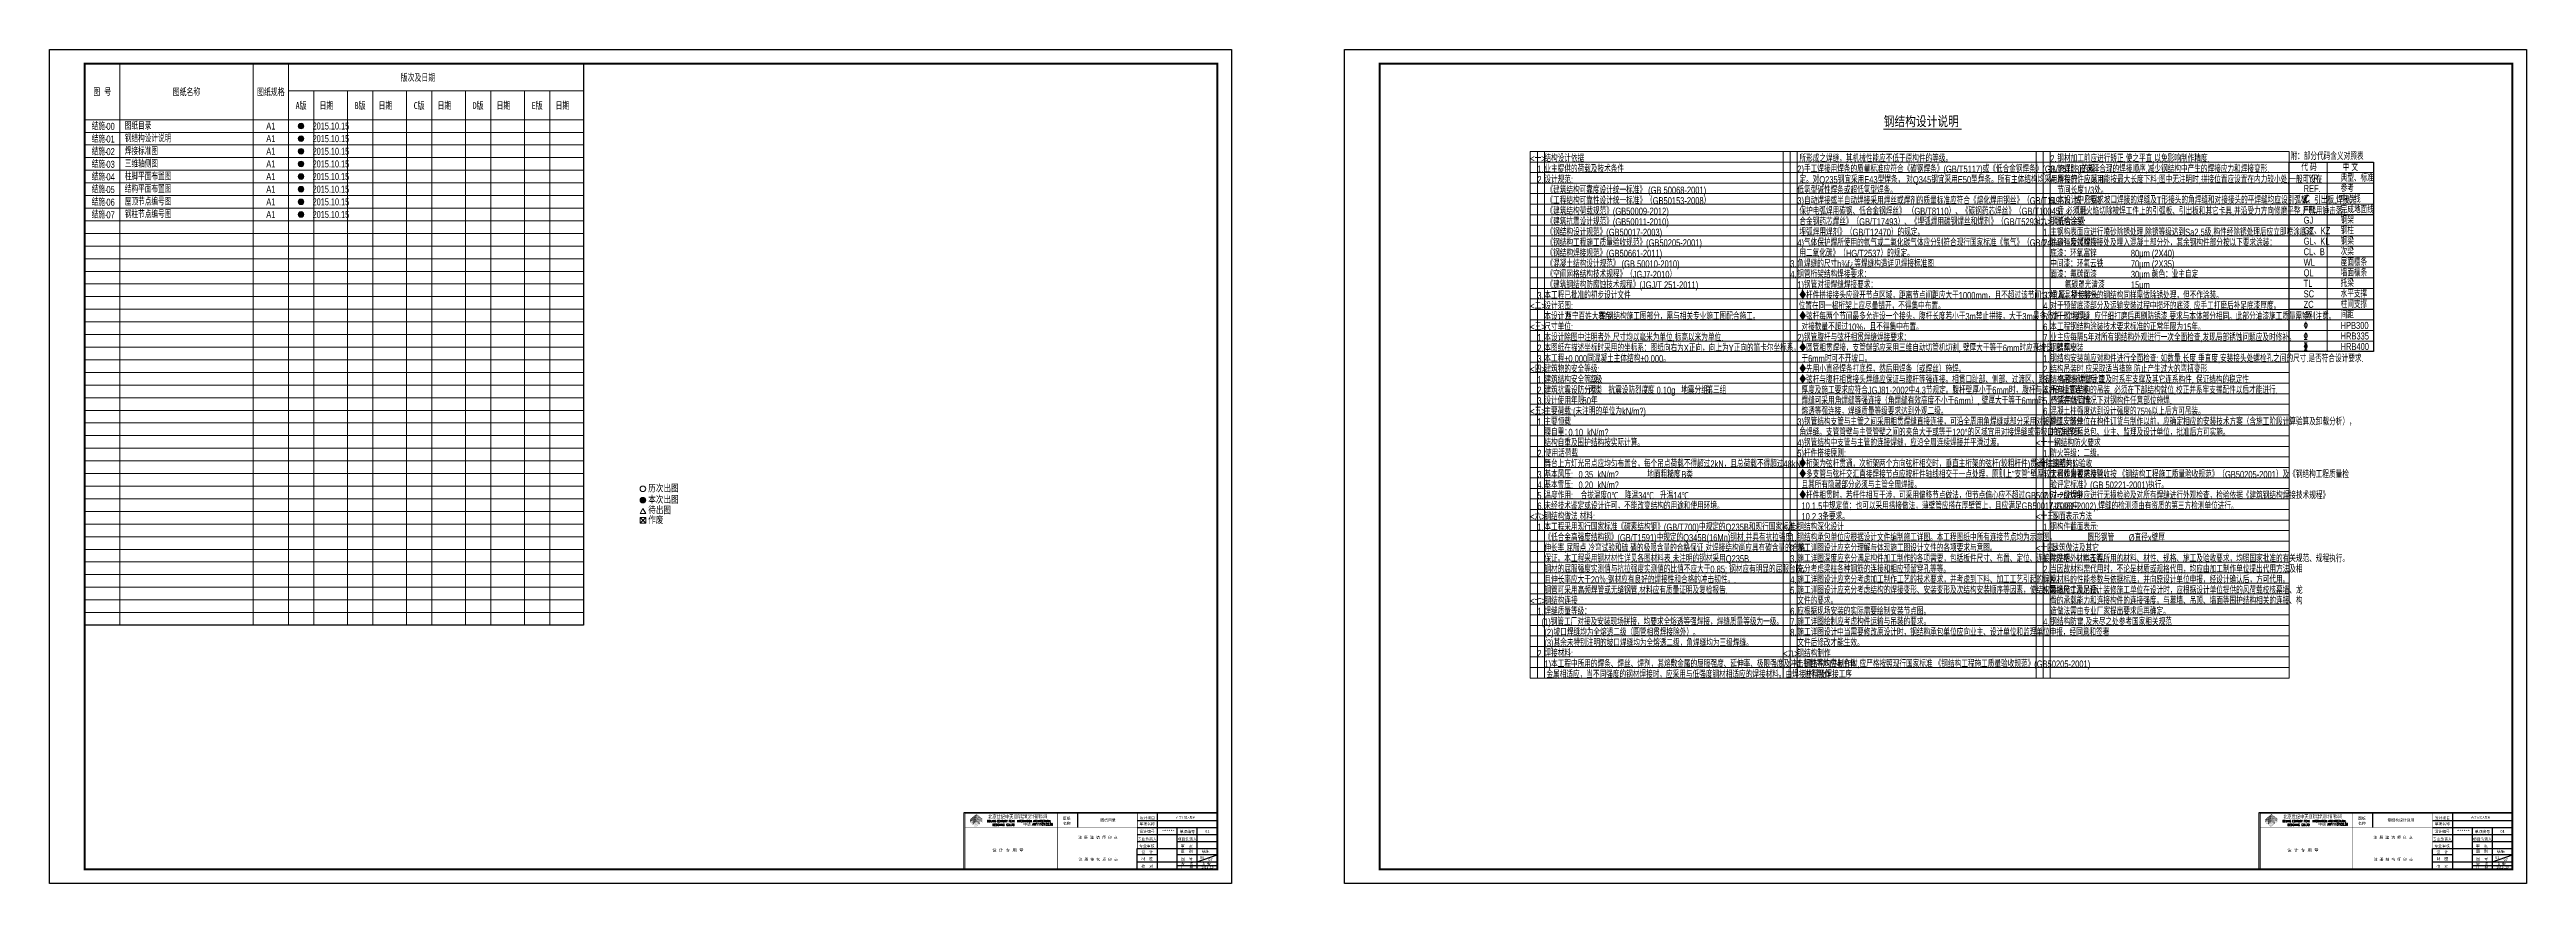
# Model space of a CAD drawing. Header units: millimetres. Extents: x -5285 to 713586, y 0 to 59400.
# Drawn here: x -5285 to 170980, y 0 to 59400 of the extents above; entities that cross this region are included whole.
import ezdxf
from ezdxf.enums import TextEntityAlignment as Align

# ---------------------------------------------------------------- set-up
doc = ezdxf.new("R2010")
doc.units = ezdxf.units.MM
doc.header["$LTSCALE"] = 1000
doc.layers.get('0').update_dxf_attribs({"lineweight": 15})
doc.layers.get('DEFPOINTS').update_dxf_attribs({"color": 252, "lineweight": 15})
for name, color, linetype in [('A_FG', 130, 'Continuous'), ('PUB_TITLE', 4, 'Continuous'), ('PUB_WALL', 255, 'Continuous')]:
    doc.layers.add(name, color=color, linetype=linetype)
for name, color, linetype, lineweight in [('PUB_TEXT', 7, 'Continuous', 13), ('TD-DIM', 7, 'Continuous', 15), ('TD-TEXT', 2, 'Continuous', 15), ('TK', 252, 'Continuous', 15), ('TK2', 254, 'Continuous', 30)]:
    doc.layers.add(name, color=color, linetype=linetype, lineweight=lineweight)
doc.styles.add('-黑体', font='simhei.ttf', dxfattribs={"width": 0.8})
doc.styles.add('CC', font='simplex', dxfattribs={"bigfont": 'hztxt'})
doc.styles.add('S1', font='simplex', dxfattribs={"width": 0.8, "height": 800})
doc.styles.add('T&D', font='haiwenrs.shx', dxfattribs={"width": 0.7, "bigfont": 'hztxt.shx'})
doc.styles.add('TITLE', font='simhei.ttf', dxfattribs={"width": 0.8})
doc.styles.add('TK', font='complex.shx', dxfattribs={"width": 0.75, "bigfont": 'hztxt.shx'})
doc.styles.add('图框', font='simhei.ttf')

# ---------------------------------------------------------------- blocks, each defined once
blk = doc.blocks.new('代码表')
at = {"layer": 'TD-TEXT'}
for p, q in [((0, 0), (6000, 0)), ((2700, -13500), (2700, 0)), ((6000, -750), (0, -750)), ((6000, -1500), (0, -1500)), ((6000, -2250), (0, -2250)), ((6000, -3000), (0, -3000)), ((6000, -4500), (0, -4500)), ((6000, -5250), (0, -5250)), ((6000, -6000), (0, -6000)), ((6000, -6750), (0, -6750)), ((6000, -7500), (0, -7500)), ((6000, -8250), (0, -8250)), ((6000, -9000), (0, -9000)), ((6000, -9750), (0, -9750)), ((6000, -10500), (0, -10500)), ((6000, -11250), (0, -11250)), ((6000, -12000), (0, -12000)), ((6000, -12750), (0, -12750))]:
    blk.add_line(p, q, dxfattribs=at)
at = {"layer": 'TD-TEXT', "lineweight": 30}
for p, q in [((6000, -3750), (0, -3750)), ((6000, -10500), (0, -10500))]:
    blk.add_line(p, q, dxfattribs=at)
blk.add_lwpolyline([(0, 0), (6000, 0), (6000, -13500), (0, -13500)], close=True, dxfattribs=at)
at = {"layer": 'TD-TEXT'}
blk.add_lwpolyline([(1318, -2352), (1005, -2850), (1312, -2850)], dxfattribs=at)
at = {"layer": 'TD-TEXT', "style": 'T&D', "width": 0.7}
for s, p in [('附：部分代码含义对照表', (96, 155)), ('代 码', (865, -639)), ('TYP.', (1031, -1389)), ('REF.', (1031, -2139)), ('典型、标准', (3662, -1389)), ('参考', (3662, -2139)), ('中 文 ', (3810, -639)), ('FFL', (1031, -3639)), ('C', (1091, -2829)), ('完成地面线', (3662, -3639)), ('中心线', (3662, -2889)), ('GJ', (1031, -4389)), ('GZ、KZ', (1031, -5139)), ('钢架', (3662, -4389)), ('钢柱', (3662, -5139)), ('WL', (1031, -7389)), ('GL、KL', (1031, -5889)), ('CL、B', (1031, -6639)), ('钢梁', (3662, -5889)), ('屋面檩条', (3662, -7389)), ('次梁', (3662, -6639)), ('TL', (1031, -8889)), ('QL', (1031, -8139)), ('墙面檩条', (3662, -8139)), ('托梁', (3662, -8889)), ('ZC', (1031, -10389)), ('SC', (1031, -9639)), ('柱间支撑', (3662, -10389)), ('水平支撑', (3662, -9639)), ('@', (1031, -11139)), ('%%130', (1031, -11889)), ('%%131', (1031, -12639)), ('间距', (3662, -11139)), ('HPB300', (3662, -11889)), ('HRB335', (3662, -12639)), ('%%133', (1031, -13389)), ('HRB400', (3662, -13389))]:
    blk.add_text(s, height=500, dxfattribs=at).set_placement(p)
blk = doc.blocks.new('A$C6C48201D')
at = {"layer": 'A_FG'}
h = blk.add_hatch(color=256, dxfattribs=at)
h.paths.add_polyline_path([(98259, -82250), (98259, -82331), (99002, -81715), (98963, -81685), (98913, -81731), (98913, -81707)])
h.paths.add_polyline_path([(99077, -81773), (99042, -81746), (98918, -81853), (98916, -81826), (98260, -82369), (98260, -82450)])
h.paths.add_polyline_path([(98260, -82487), (98261, -82572), (99151, -81830), (99116, -81803), (98915, -81978), (98913, -81947)])
h.paths.add_polyline_path([(99229, -81890), (99194, -81863), (98920, -82104), (98918, -82062), (98552, -82368), (98552, -82430), (98316, -82626), (98331, -82639)])
h.paths.add_polyline_path([(99304, -81948), (99268, -81920), (98922, -82209), (98919, -82187), (98552, -82490), (98552, -82552), (98391, -82684), (98406, -82696)])
h.paths.add_polyline_path([(98552, -82616), (98552, -82676), (98465, -82741), (98481, -82753), (99377, -82005), (99344, -81979), (98920, -82333), (98918, -82308)])
h.paths.add_polyline_path([(99452, -82063), (99419, -82037), (98920, -82458), (98916, -82427), (98552, -82729), (98552, -82809)])
h.paths.add_polyline_path([(98952, -82546), (98970, -82568), (98617, -82858), (98630, -82868), (99531, -82123), (99494, -82095)])
h.paths.add_polyline_path([(99567, -82214), (99567, -82156), (99324, -82359), (99340, -82380), (99289, -82423), (99284, -82389), (99027, -82601), (99044, -82625), (98690, -82914), (98704, -82925)])
h.paths.add_polyline_path([(99566, -82332), (99566, -82275), (99395, -82418), (99412, -82441), (99286, -82544), (99284, -82512), (99100, -82659), (99121, -82684), (98767, -82973), (98781, -82984)])
h.paths.add_polyline_path([(99171, -82718), (99196, -82736), (98840, -83029), (98856, -83042), (99566, -82446), (99566, -82395), (99469, -82474), (99488, -82495), (99287, -82663), (99286, -82627)])
h.paths.add_polyline_path([(99270, -82760), (99256, -82761), (99253, -82791), (99280, -82793), (99286, -82792), (99288, -82751), (99271, -82750)], flags=17)
h.paths.add_polyline_path([(99568, -82519), (99558, -82513), (99541, -82534), (99558, -82557), (99570, -82537)])
at = {"layer": 'PUB_TITLE'}
for p, q in [((109714, -81626), (109714, -83119)), ((118249, -81626), (118249, -87600)), ((116115, -82372), (124650, -82372)), ((116115, -83119), (124650, -83119)), ((116115, -83866), (124650, -83866)), ((120383, -87600), (120383, -83119)), ((122517, -87600), (122517, -83119)), ((116115, -84613), (118249, -84613)), ((116115, -87600), (116115, -85360)), ((116115, -85360), (124650, -85360)), ((118249, -86047), (116115, -86047)), ((116115, -86794), (124650, -86794)), ((120383, -84613), (124650, -84613)), ((124650, -86047), (120383, -86047)), ((124650, -87197), (120383, -87197))]:
    blk.add_line(p, q, dxfattribs=at)
blk.add_lwpolyline([(0, -89100), (0, 0), (126150, 0), (126150, -89100)], close=True, dxfattribs=at)
at = {"layer": 'PUB_TITLE', "const_width": 210}
blk.add_lwpolyline([(3750, -87600), (124650, -87600), (124650, -1500), (3750, -1500)], close=True, dxfattribs=at)
at = {"layer": 'PUB_TITLE'}
blk.add_lwpolyline([(97632, -87600), (97632, -81519), (124650, -81519)], dxfattribs=at)
at = {"layer": 'PUB_TITLE', "const_width": 53.3}
for points in [[(97739, -87600), (97739, -81626), (124650, -81626)], [(107581, -87600), (107581, -81626)], [(109714, -83119), (109714, -81626)], [(116115, -87600), (116115, -81626)], [(97739, -83119), (116115, -83119)], [(116115, -83119), (124650, -83119)]]:
    blk.add_lwpolyline(points, dxfattribs=at)
at = {"layer": 'PUB_WALL'}
blk.add_line((122517, -86794), (124650, -86047), dxfattribs=at)
for s, height, style, width, p in [('北京世纪中天', 400.1, '-黑体', 0.8, (100197, -82154)), ('国际建筑设计有限公司', 360.1, '-黑体', 0.7, (102987, -82118)), ('BEIJING CENTURY PEAK', 213.37, 'TK', 0.75, (100099, -82547)), (' DESIGNING ', 213.37, 'TK', 0.75, (100519, -82936)), ('CO.LTD', 213.4, 'TK', 0.75, (102143, -82933)), ('INTERNATION ARCHITECTURAL', 213.37, 'TK', 0.75, (103304, -82531)), ('AW111010539', 260.86, 'S1', 0.8, (104894, -82921))]:
    blk.add_text(s, height=height, dxfattribs=dict(style=style, width=width)).set_placement(p)
at = {"color": 1, "style": '图框'}
for s, height, p in [('图纸', 290.5, (108180, -82287)), ('设计项目', 290.5, (116371, -82238)), ('名称', 290.5, (108180, -82832)), ('专业负责人', 290.5, (116152, -84513)), ('设计编号', 290.5, (116335, -83687)), ('单项名称', 290.5, (116351, -82889)), ('项目负责人', 290.5, (120426, -84522)), ('单项编号', 290.5, (120637, -83701)), ('专业审核', 290.5, (116317, -85232)), ('校', 290, (116540, -87397)), ('设', 290, (116544, -85880)), ('制', 290, (116554, -86606)), ('对', 290, (117380, -87397)), ('计', 290, (117384, -85880)), ('图', 290, (117394, -86606)), ('审  定', 290.5, (120756, -85231)), ('图', 290, (120774, -85824)), ('版', 249, (120799, -87116)), ('图', 290, (120792, -86616)), ('日', 249, (120782, -87504)), ('别', 290, (121614, -85824)), ('号', 290, (121632, -86616)), ('期', 249, (121683, -87504)), ('次', 249, (121699, -87116))]:
    blk.add_text(s, height=height, dxfattribs=at).set_placement(p)
for s, height, style, p in [('西宁百姓大舞台', 209.1, '图框', (120247, -82145)), ('甲级', 304.3, 'CC', (103931, -82944)), ('******', 290.5, '图框', (118744, -83666)), ('01', 290.5, '图框', (123369, -83666)), ('2015.10', 232.4, '图框', (122969, -87479)), ('结施', 290.5, '图框', (123002, -85827)), ('A 版', 290.5, '图框', (123082, -87137)), ('07', 290.5, '图框', (123700, -86702))]:
    blk.add_text(s, height=height, dxfattribs=dict(style=style)).set_placement(p)
at = {"color": 6, "style": '图框'}
for s, height, p in [('注', 290, (109819, -84320)), ('册', 290, (110449, -84320)), ('建', 290, (111079, -84320)), ('筑', 290, (111709, -84320)), ('师', 290, (112339, -84320)), ('印', 290, (112970, -84320)), ('章', 290, (113600, -84320)), ('设', 332, (100620, -85700)), ('计', 332, (101340, -85700)), ('专', 332, (102060, -85700)), ('用', 332, (102781, -85700)), ('章', 332, (103501, -85700)), ('注', 290, (109845, -86672)), ('册', 290, (110476, -86672)), ('结', 290, (111106, -86672)), ('构', 290, (111736, -86672)), ('师', 290, (112366, -86672)), ('印', 290, (112996, -86672)), ('章', 290, (113627, -86672))]:
    blk.add_text(s, height=height, dxfattribs=at).set_placement(p)
blk = doc.blocks.new('本次出图')
at = {"layer": 'TK2', "lineweight": 15}
blk.add_hatch(color=0, dxfattribs=at).paths.add_polyline_path([(200, 0, 1), (-200, 0, 1)])
at = {"layer": 'TK2', "color": 0, "lineweight": 15}
blk.add_circle((0, 0), 200, dxfattribs=at)

msp = doc.modelspace()

# ---------------------------------------------------------------- linework, layer by layer
at = {"layer": 'DEFPOINTS'}
for p, q in [((100092.3, 52135.3), (154092.3, 52135.3)), ((100092.3, 52135.3), (100092.3, 14635.3)), ((100092.3, 51385.3), (154092.3, 51385.3)), ((100592.3, 52135.3), (100592.3, 14635.3)), ((101092.3, 52135.3), (101092.3, 14635.3)), ((118092.3, 52135.3), (118092.3, 14635.3)), ((118592.3, 52135.3), (118592.3, 14635.3)), ((119092.3, 52135.3), (119092.3, 14635.3)), ((136092.3, 52135.3), (136092.3, 14635.3)), ((136592.3, 52135.3), (136592.3, 14635.3)), ((137092.3, 52135.3), (137092.3, 14635.3)), ((154092.3, 52135.3), (154092.3, 14635.3)), ((100092.3, 50635.3), (154092.3, 50635.3)), ((100092.3, 49885.3), (154092.3, 49885.3)), ((100092.3, 49135.3), (154092.3, 49135.3)), ((100092.3, 48385.3), (154092.3, 48385.3)), ((100092.3, 47635.3), (154092.3, 47635.3)), ((100092.3, 46885.3), (154092.3, 46885.3)), ((100092.3, 46135.3), (154092.3, 46135.3)), ((100092.3, 45385.3), (154092.3, 45385.3)), ((100092.3, 44635.3), (154092.3, 44635.3)), ((100092.3, 43885.3), (154092.3, 43885.3)), ((100092.3, 43135.3), (154092.3, 43135.3)), ((100092.3, 42385.3), (154092.3, 42385.3)), ((100092.3, 41635.3), (154092.3, 41635.3)), ((100092.3, 40885.3), (154092.3, 40885.3)), ((100092.3, 40135.3), (154092.3, 40135.3)), ((100092.3, 39385.3), (154092.3, 39385.3)), ((100092.3, 38635.3), (154092.3, 38635.3)), ((100092.3, 37885.3), (154092.3, 37885.3)), ((100092.3, 37135.3), (154092.3, 37135.3)), ((100092.3, 36385.3), (154092.3, 36385.3)), ((100092.3, 35635.3), (154092.3, 35635.3)), ((100092.3, 34885.3), (154092.3, 34885.3)), ((100092.3, 34135.3), (154092.3, 34135.3)), ((100092.3, 33385.3), (154092.3, 33385.3)), ((100092.3, 32635.3), (154092.3, 32635.3)), ((100092.3, 31885.3), (154092.3, 31885.3)), ((100092.3, 31135.3), (154092.3, 31135.3)), ((100092.3, 30385.3), (154092.3, 30385.3)), ((100092.3, 29635.3), (154092.3, 29635.3)), ((100092.3, 28885.3), (154092.3, 28885.3)), ((100092.3, 28135.3), (154092.3, 28135.3)), ((100092.3, 27385.3), (154092.3, 27385.3)), ((100092.3, 26635.3), (154092.3, 26635.3)), ((100092.3, 25885.3), (154092.3, 25885.3)), ((100092.3, 25135.3), (154092.3, 25135.3)), ((100092.3, 24385.3), (154092.3, 24385.3)), ((100092.3, 23635.3), (154092.3, 23635.3)), ((100092.3, 22885.3), (154092.3, 22885.3)), ((100092.3, 22135.3), (154092.3, 22135.3)), ((100092.3, 21385.3), (154092.3, 21385.3)), ((100092.3, 20635.3), (154092.3, 20635.3)), ((100092.3, 19885.3), (154092.3, 19885.3)), ((100092.3, 19135.3), (154092.3, 19135.3)), ((100092.3, 18385.3), (154092.3, 18385.3)), ((100092.3, 17635.3), (154092.3, 17635.3)), ((100092.3, 16885.3), (154092.3, 16885.3)), ((100092.3, 16135.3), (154092.3, 16135.3)), ((100092.3, 15385.3), (154092.3, 15385.3)), ((100092.3, 14635.3), (154092.3, 14635.3))]:
    msp.add_line(p, q, dxfattribs=at)
at = {"layer": 'TD-TEXT', "const_width": 60}
msp.add_lwpolyline([(125213.8, 53729.8), (130794.9, 53729.8)], dxfattribs=at)
at = {"layer": 'TK', "lineweight": 30}
msp.add_lwpolyline([(-2784.9, 58400), (32715.1, 58400), (32715.1, 18400), (-2784.9, 18400)], close=True, dxfattribs=at)
at = {"layer": 'TK2', "lineweight": 15}
for p, q in [((-284.9, 58400), (-284.9, 18400)), ((9215.1, 58400), (9215.1, 18400)), ((9215.1, 58400), (9215.1, 18400)), ((11715.1, 58400), (11715.1, 18400)), ((32715.1, 18400), (32715.1, 58400)), ((11715.1, 56450), (32715.1, 56450)), ((13515.1, 56450), (13515.1, 18400)), ((15915.1, 56450), (15915.1, 18400)), ((17715.1, 56450), (17715.1, 18400)), ((20115.1, 56450), (20115.1, 18400)), ((21915.1, 56450), (21915.1, 18400)), ((24315.1, 56450), (24315.1, 18400)), ((26115.1, 56450), (26115.1, 18400)), ((28515.1, 56450), (28515.1, 18400)), ((30315.1, 56450), (30315.1, 18400)), ((-2784.9, 54400), (32715.1, 54400)), ((-2784.9, 53500), (32715.1, 53500)), ((-2784.9, 52600), (32715.1, 52600)), ((-2784.9, 51700), (32715.1, 51700)), ((-2784.9, 50800), (32715.1, 50800)), ((-2784.9, 49900), (32715.1, 49900)), ((-2784.9, 49000), (32715.1, 49000)), ((-2784.9, 48100), (32715.1, 48100)), ((-2784.9, 47200), (32715.1, 47200)), ((-2784.9, 46300), (32715.1, 46300)), ((-2784.9, 45400), (32715.1, 45400)), ((-2784.9, 44500), (32715.1, 44500)), ((-2784.9, 43600), (32715.1, 43600)), ((-2784.9, 42700), (32715.1, 42700)), ((-2784.9, 41800), (32715.1, 41800)), ((-2784.9, 40900), (32715.1, 40900)), ((-2784.9, 40000), (32715.1, 40000)), ((-2784.9, 39100), (32715.1, 39100)), ((-2784.9, 38200), (32715.1, 38200)), ((-2784.9, 37300), (32715.1, 37300)), ((-2784.9, 36400), (32715.1, 36400)), ((-2784.9, 35500), (32715.1, 35500)), ((-2784.9, 34600), (32715.1, 34600)), ((-2784.9, 33700), (32715.1, 33700)), ((-2784.9, 32800), (32715.1, 32800)), ((-2784.9, 31900), (32715.1, 31900)), ((-2784.9, 31000), (32715.1, 31000)), ((-2784.9, 30100), (32715.1, 30100)), ((-2784.9, 29200), (32715.1, 29200)), ((-2784.9, 28300), (32715.1, 28300)), ((-2784.9, 27400), (32715.1, 27400)), ((-2784.9, 26500), (32715.1, 26500)), ((-2784.9, 25600), (32715.1, 25600)), ((-2784.9, 24700), (32715.1, 24700)), ((-2784.9, 23800), (32715.1, 23800)), ((-2784.9, 22900), (32715.1, 22900)), ((-2784.9, 22000), (32715.1, 22000)), ((-2784.9, 21100), (32715.1, 21100)), ((-2784.9, 20200), (32715.1, 20200)), ((-2784.9, 19300), (32715.1, 19300))]:
    msp.add_line(p, q, dxfattribs=at)
at = {"layer": 'TK2', "color": 2, "lineweight": 15}
for p, q in [((36740, 26060.1), (37140, 25660.1)), ((37140, 26060.1), (36740, 25660.1))]:
    msp.add_line(p, q, dxfattribs=at)
at = {"layer": 'TK2', "lineweight": 15, "const_width": 60}
msp.add_lwpolyline([(32715.1, 54400), (-2784.9, 54400)], dxfattribs=at)
at = {"layer": 'TK2', "color": 2, "lineweight": 15}
for points in [[(36740, 26360.1), (36940, 26706.5), (37140, 26360.1)], [(36740, 25660.1), (36740, 26060.1), (37140, 26060.1), (37140, 25660.1)]]:
    msp.add_lwpolyline(points, close=True, dxfattribs=at)
msp.add_circle((36940, 28110.8), 200, dxfattribs=at)

# ---------------------------------------------------------------- block references
at = {"layer": 'TD-DIM', "ltscale": 0.5, "xscale": 0.6666666666666666, "yscale": 0.6666666666666666, "zscale": 0.6666666666666666}
for p in [(-5284.9, 59400), (86879.9, 59400)]:
    msp.add_blockref('A$C6C48201D', p, dxfattribs=at)
at = {"layer": 'TD-TEXT'}
msp.add_blockref('代码表', (154092.3, 51385.3), dxfattribs=at)
at = {"layer": 'TK2', "color": 2}
for p in [(12615.1, 53950), (12615.1, 53050), (12615.1, 52150), (12615.1, 51250), (12615.1, 50350), (12615.1, 49450), (12615.1, 48550), (12615.1, 47650), (36940, 27303.9)]:
    msp.add_blockref('本次出图', p, dxfattribs=at)

# ---------------------------------------------------------------- texts
at = {"style": '图框'}
for s, p in [('图纸目录', (69496.5, 4421.3)), ('钢结构设计说明', (161105.1, 4421.3)), ('00', (76587, 1755.1)), ('01', (168751.7, 1755.1))]:
    msp.add_text(s, height=193.66, dxfattribs=at).set_placement(p)
at = {"layer": 'PUB_TEXT', "style": 'T&D', "width": 0.7}
for s, p in [('西宁百姓大舞台', (102574.8, 40135.3)), ('丙类', (104250.9, 34885.3)), ('二级', (104267.3, 35635.3)), ('7度 0.10g', (108161, 34885.3)), ('第三组', (112620.8, 34885.3)), ('50年', (103811.4, 34135.3)), ('0.10', (102805.9, 31885.3)), ('0.35', (103521.1, 28885.3)), ('0.20', (103521.1, 28135.3)), (' 合拢温度0℃   降温34℃   升温14℃', (103521.1, 27385.3))]:
    msp.add_text(s, height=500, dxfattribs=at).set_placement(p)
at = {"layer": 'TD-TEXT'}
for s, height, style, width, p in [('钢结构设计说明', 700, 'TITLE', 0.8, (125240.2, 53942.8)), ('<一>', 500, 'T&D', 0.7, (100092.3, 51385.3)), ('1.', 500, 'T&D', 0.7, (100592.3, 50635.3)), ('结构设计依据', 500, 'T&D', 0.7, (101092.3, 51385.3)), ('业主提供的荷载及技术条件', 500, 'T&D', 0.7, (101092.3, 50635.3)), ('2)手工焊接用焊条的质量标准应符合《碳钢焊条》(GB/T5117)或《低合金钢焊条》(GB/T5118)的规', 500, 'T&D', 0.7, (119092.3, 50635.3)), (' 所形成之焊缝，其机械性能应不低于原构件的等级。', 500, 'T&D', 0.7, (119092.3, 51385.3)), ('3.', 500, 'T&D', 0.7, (137092.3, 50635.3)), ('2.', 500, 'T&D', 0.7, (137092.3, 51385.3)), ('钢材加工前应进行矫正,使之平直,以免影响制作精度.', 500, 'T&D', 0.7, (137592.3, 51385.3)), ('施焊时,应选择合理的焊接顺序,减少钢结构中产生的焊接应力和焊接变形.', 500, 'T&D', 0.7, (137592.3, 50635.3)), ('2.', 500, 'T&D', 0.7, (100592.3, 49885.3)), ('设计规范:', 500, 'T&D', 0.7, (101092.3, 49885.3)), (' 《建筑结构可靠度设计统一标准》 (GB 50068-2001)', 500, 'T&D', 0.7, (101092.3, 49135.3)), ('低氢型碱性焊条或超低氢型焊条。', 500, 'T&D', 0.7, (119092.3, 49135.3)), (' 定。对Q235钢宜采用E43型焊条， 对Q345钢宜采用E50型焊条。所有主体结构均采用焊接的，应采用', 500, 'T&D', 0.7, (119092.3, 49885.3)), ('4.', 500, 'T&D', 0.7, (137092.3, 49885.3)), ('所有杆件应尽可能按最大长度下料;图中无注明时,拼接位置应设置在内力较小处,一般可设在', 500, 'T&D', 0.7, (137592.3, 49885.3)), ('节间长度1/3处。', 500, 'T&D', 0.7, (137592.3, 49135.3)), (' 《工程结构可靠性设计统一标准》（GB50153-2008）', 500, 'T&D', 0.7, (101092.3, 48385.3)), (' 《建筑结构荷载规范》(GB50009-2012)', 500, 'T&D', 0.7, (101092.3, 47635.3)), ('3)自动焊接或半自动焊接采用焊丝或焊剂的质量标准应符合《熔化焊用钢丝》（GB/T14957）或《气体', 500, 'T&D', 0.7, (119092.3, 48385.3)), (' 保护电弧焊用碳钢、低合金钢焊丝》 （GB/T8110）、《碳钢药芯焊丝》（GB/T10045）、《低', 500, 'T&D', 0.7, (119092.3, 47635.3)), ('5.', 500, 'T&D', 0.7, (137092.3, 48385.3)), ('后,必须用火焰切除被焊工件上的引弧板、引出板和其它卡具,并沿受力方向修磨平整,严禁用锤击落。', 500, 'T&D', 0.7, (137592.3, 47635.3)), ('本设计中凡要求坡口焊接的焊缝及T形接头的角焊缝和对接接头的平焊缝均应设引弧板、引出板,焊接完', 500, 'T&D', 0.7, (137592.3, 48429.6)), (' 《建筑抗震设计规范》(GB50011-2010)', 500, 'T&D', 0.7, (101092.3, 46885.3)), (' 《钢结构设计规范》(GB50017-2003)', 500, 'T&D', 0.7, (101092.3, 46135.3)), (' 《钢结构工程施工质量验收规范》(GB50205-2001)', 500, 'T&D', 0.7, (101092.3, 45385.3)), ('4)气体保护焊所使用的氩气或二氧化碳气体应分别符合现行国家标准《氩气》（GB/T4842）及《焊接', 500, 'T&D', 0.7, (119092.3, 45385.3)), (' 埋弧焊用焊剂》（GB/T12470）的规定。', 500, 'T&D', 0.7, (119092.3, 46135.3)), (' 合金钢药芯焊丝》（GB/T17493）、《埋弧焊用碳钢焊丝和焊剂》（GB/T5293）、《低合金钢', 500, 'T&D', 0.7, (119092.3, 46885.3)), ('<九>', 500, 'T&D', 0.7, (136092.3, 46885.3)), ('2:', 500, 'T&D', 0.7, (136592.3, 45385.3)), ('1.', 500, 'T&D', 0.7, (136592.3, 46135.3)), ('钢结构涂装:', 500, 'T&D', 0.7, (137092.3, 46885.3)), ('主钢构表面应进行喷砂除锈处理,除锈等级达到Sa2.5级,构件经除锈处理后应立即喷涂底漆.', 500, 'T&D', 0.7, (137092.3, 46135.3)), ('除高强度螺栓连接处及埋入混凝土部分外，其余钢构件部分按以下要求涂装：', 500, 'T&D', 0.7, (137092.3, 45385.3)), (' 《钢结构焊接规范》(GB50661-2011)', 500, 'T&D', 0.7, (101092.3, 44635.3)), (' 《混凝土结构设计规范》 (GB 50010-2010)', 500, 'T&D', 0.7, (101092.3, 43885.3)), ('3.', 500, 'T&D', 0.7, (118592.3, 43890.3)), ('角焊缝的尺寸h¾f¿等焊缝构造详见焊接标准图.', 500, 'T&D', 0.7, (119092.3, 43885.3)), (' 用二氧化碳》（HG/T2537）的规定。', 500, 'T&D', 0.7, (119092.3, 44635.3)), ('底漆：环氧富锌', 500, 'T&D', 0.7, (137092.3, 44635.3)), ('中间漆：环氧云铁', 500, 'T&D', 0.7, (137092.3, 43885.3)), ('80μm (2X40)', 500, 'T&D', 0.7, (142828.1, 44635.3)), ('70μm (2X35)', 500, 'T&D', 0.7, (142828.1, 43885.3)), (' 《空间网格结构技术规程》（JGJ7-2010）', 500, 'T&D', 0.7, (101092.3, 43135.3)), (' 《建筑钢结构防腐蚀技术规程》(JGJ/T 251-2011)', 500, 'T&D', 0.7, (101092.3, 42385.3)), ('4.', 500, 'T&D', 0.7, (118592.3, 43135.3)), ('钢管桁架结构焊接要求：', 500, 'T&D', 0.7, (119092.3, 43135.3)), ('1)钢管对接焊缝焊接要求：', 500, 'T&D', 0.7, (119092.3, 42385.3)), ('面漆：氟碳面漆', 500, 'T&D', 0.7, (137092.3, 43135.3)), ('氟碳罩光清漆', 500, 'T&D', 0.7, (138130.3, 42385.3)), ('30μm 颜色：业主自定', 500, 'T&D', 0.7, (142828.1, 43135.3)), ('15μm', 500, 'T&D', 0.7, (142828.1, 42385.3)), ('<二>', 500, 'T&D', 0.7, (100092.3, 40885.3)), ('3.', 500, 'T&D', 0.7, (100592.3, 41635.3)), ('本工程已批准的初步设计文件', 500, 'T&D', 0.7, (101092.3, 41635.3)), ('本设计为', 500, 'T&D', 0.7, (101092.3, 40135.3)), ('设计范围:', 500, 'T&D', 0.7, (101092.3, 40885.3)), ('的钢结构施工图部分，需与相关专业施工图配合施工。', 500, 'T&D', 0.7, (105056.9, 40135.3)), ('    位置在同一榀桁架上应尽量错开，不得集中布置。', 500, 'T&D', 0.7, (118592.3, 40885.3)), (' ◆杆件拼接接头应避开节点区域，距离节点间距应大于1000mm，且不超过该节间1/3位置。拼接接头', 500, 'T&D', 0.7, (119092.3, 41635.3)), (' ◆弦杆每两个节间最多允许设一个接头，腹杆长度若小于3m禁止拼接，大于3m最多允许一个接头。', 500, 'T&D', 0.7, (119092.3, 40135.3)), ('4.', 500, 'T&D', 0.7, (136592.3, 40885.3)), ('3.', 500, 'T&D', 0.7, (136592.3, 41635.3)), ('5.', 500, 'T&D', 0.7, (136592.3, 40135.3)), ('埋入混凝土部分的钢结构同样需做除锈处理，但不作涂装。', 500, 'T&D', 0.7, (137092.3, 41635.3)), ('对于预留底漆部分及运输安装过程中损坏的底漆, 应手工打磨后补足底漆厚度。', 500, 'T&D', 0.7, (137092.3, 40885.3)), ('对于现场焊缝, 应仔细打磨后再刷防锈漆,要求与本体部分相同。此部分油漆施工质量需特别注意。', 500, 'T&D', 0.7, (137092.3, 40135.3)), ('<三>', 500, 'T&D', 0.7, (100092.3, 39398.3)), ('1.', 500, 'T&D', 0.7, (100592.3, 38635.3)), ('尺寸单位:', 500, 'T&D', 0.7, (101092.3, 39398.3)), ('本设计除图中注明者外,尺寸均以毫米为单位,标高以米为单位.', 500, 'T&D', 0.7, (101092.3, 38635.3)), ('2)钢管腹杆与弦杆相贯焊缝焊接要求：', 500, 'T&D', 0.7, (119092.3, 38635.3)), ('  对接数量不超过10%，且不得集中布置。', 500, 'T&D', 0.7, (119092.3, 39385.3)), ('6.', 500, 'T&D', 0.7, (136592.3, 39385.3)), ('7.', 500, 'T&D', 0.7, (136592.3, 38635.3)), ('本工程钢结构涂装技术要求标准的正常年限为15年。', 500, 'T&D', 0.7, (137092.3, 39385.3)), ('业主应每隔5年对所有钢结构外观进行一次全面检查,发现局部锈蚀问题应及时修补。', 500, 'T&D', 0.7, (137092.3, 38635.3)), ('3.', 500, 'T&D', 0.7, (100592.3, 37135.3)), ('2.', 500, 'T&D', 0.7, (100592.3, 37885.3)), ('本图纸在描述坐标时采用的坐标系：图纸向右为X正向，向上为Y正向的笛卡尔坐标系。', 500, 'T&D', 0.7, (101092.3, 37885.3)), ('本工程%%P0.000同混凝土主体结构%%P0.000。', 500, 'T&D', 0.7, (101092.3, 37135.3)), (' ◆圆管相贯焊接，支管端部应采用三维自动切管机切割, 壁厚大于等于6mm时应开坡口, 壁厚小', 500, 'T&D', 0.7, (119092.3, 37885.3)), ('  于6mm时可不开坡口。', 500, 'T&D', 0.7, (119092.3, 37135.3)), ('<十>', 500, 'T&D', 0.7, (136092.3, 37885.3)), ('1.', 500, 'T&D', 0.7, (136592.3, 37135.3)), ('钢结构安装', 500, 'T&D', 0.7, (137092.3, 37885.3)), ('钢结构安装前应对构件进行全面检查: 如数量,长度,垂直度,安装接头处螺栓孔之间的尺寸.是否符合设计要求.', 500, 'T&D', 0.7, (137092.3, 37135.3)), ('<四>', 500, 'T&D', 0.7, (100086.7, 36385.3)), ('2.', 500, 'T&D', 0.7, (100592.3, 34885.3)), ('1.', 500, 'T&D', 0.7, (100592.3, 35635.3)), ('建筑物的安全等级:', 500, 'T&D', 0.7, (101092.3, 36385.3)), ('建筑结构安全等级: ', 500, 'T&D', 0.7, (101092.3, 35635.3)), ('建筑抗震设防分类:', 500, 'T&D', 0.7, (101092.3, 34885.3)), ('抗震设防烈度:', 500, 'T&D', 0.7, (105655.4, 34885.3)), ('地震分组：', 500, 'T&D', 0.7, (110832.2, 34885.3)), (' ◆先用小直径焊条打底焊，然后用焊条（或焊丝）施焊。', 500, 'T&D', 0.7, (119092.3, 36385.3)), (' ◆弦杆与腹杆相贯接头焊缝应保证与腹杆等强连接。相贯口趾部、侧部、过渡区、跟部，各部分焊缝计算', 500, 'T&D', 0.7, (119092.3, 35635.3)), ('  厚度及施工要求应符合JGJ81-2002中4.3节规定。腹杆壁厚小于6mm时，腹杆与弦杆的相贯连接', 500, 'T&D', 0.7, (119092.3, 34885.3)), ('4.', 500, 'T&D', 0.7, (136592.3, 34885.3)), ('3.', 500, 'T&D', 0.7, (136592.3, 35635.3)), ('2.', 500, 'T&D', 0.7, (136592.3, 36385.3)), ('所有上部结构的吊装, 必须在下部结构就位,校正并系牢支撑配件以后才能进行.', 500, 'T&D', 0.7, (137092.3, 34885.3)), ('结构吊装时,应采取适当措施,防止产生过大的弯扭变形.', 500, 'T&D', 0.7, (137092.3, 36385.3)), ('结构吊装就位后,应及时系牢支撑及其它连系构件, 保证结构的稳定性.', 500, 'T&D', 0.7, (137092.3, 35635.3)), ('<五>', 500, 'T&D', 0.7, (100092.3, 33385.3)), ('3.', 500, 'T&D', 0.7, (100592.3, 34135.3)), ('设计使用年限:', 500, 'T&D', 0.7, (101092.3, 34135.3)), ('主要荷载:(未注明的单位为kN/m%%142)', 500, 'T&D', 0.7, (101092.3, 33385.3)), ('  熔透等强连接，焊缝质量等级要求达到外观二级。', 500, 'T&D', 0.7, (119092.3, 33385.3)), ('  焊缝可采用角焊缝等强连接（角焊缝有效高度不小于6mm）, 壁厚大于等于6mm时，应采用坡口全', 500, 'T&D', 0.7, (119092.3, 34135.3)), ('5.', 500, 'T&D', 0.7, (136592.3, 34135.3)), ('6.', 500, 'T&D', 0.7, (136592.3, 33385.3)), ('严禁在负荷情况下对钢构件任意部位施焊.', 500, 'T&D', 0.7, (137092.3, 34135.3)), ('混凝土柱强度达到设计强度的75%%%以上后方可吊装。', 500, 'T&D', 0.7, (137092.3, 33385.3)), ('1.', 500, 'T&D', 0.7, (100592.3, 32635.3)), ('膜自重：', 500, 'T&D', 0.7, (101092.3, 31885.3)), ('主要恒载', 500, 'T&D', 0.7, (101092.3, 32635.3)), ('kN/m%%142', 500, 'T&D', 0.7, (104133.2, 31885.3)), ('3)钢管结构支管与主管之间采用相贯焊缝直接连接，可沿全周用角焊缝或部分采用对接焊缝、部分', 500, 'T&D', 0.7, (119092.3, 32635.3)), (' 角焊缝。支管管壁与主管管壁之间的夹角大于或等于120%%d的区域宜用对接焊缝或带坡口的角焊缝。', 500, 'T&D', 0.7, (119092.3, 31885.3)), ('7.', 500, 'T&D', 0.7, (136592.3, 32635.3)), ('施工安装单位在构件订货与制作以前，应确定相应的安装技术方案（含施工阶段计算验算及卸载分析），', 500, 'T&D', 0.7, (137092.3, 32635.3)), ('并应提交至总包、业主、监理及设计单位，批准后方可实施。', 500, 'T&D', 0.7, (137092.3, 31885.3)), ('2.', 500, 'T&D', 0.7, (100592.3, 30385.3)), ('结构自重及围护结构按实际计算。', 500, 'T&D', 0.7, (101092.3, 31135.3)), ('舞台上方灯光吊点应均匀布置台，每个吊点荷载不得超过2kN，且总荷载不得超过48kN。', 500, 'T&D', 0.7, (101092.3, 29635.3)), ('使用活荷载', 500, 'T&D', 0.7, (101126.4, 30385.3)), ('4)钢管结构中支管与主管的连接焊缝，应沿全周连续焊接并平滑过渡。', 500, 'T&D', 0.7, (119092.3, 31135.3)), ('5)杆件搭接原则:', 500, 'T&D', 0.7, (119092.3, 30390.3)), (' ◆桁架为弦杆贯通，次桁架两个方向弦杆相交时，垂直主桁架的弦杆(较粗杆件)贯通(除注明外)。', 500, 'T&D', 0.7, (119092.3, 29640.3)), ('<十一>', 500, 'T&D', 0.7, (136092.3, 31135.3)), ('<十二>', 500, 'T&D', 0.7, (136092.3, 29635.3)), ('1.', 500, 'T&D', 0.7, (136592.3, 30385.3)), ('防火等级：二级。', 500, 'T&D', 0.7, (137092.3, 30385.3)), (' 钢结构的验收', 500, 'T&D', 0.7, (137092.3, 29635.3)), ('钢结构防火要求', 500, 'T&D', 0.7, (137365, 31135.3)), ('4.', 500, 'T&D', 0.7, (100592.3, 28135.3)), ('3.', 500, 'T&D', 0.7, (100592.3, 28885.3)), ('基本风压:', 500, 'T&D', 0.7, (101092.3, 28885.3)), ('基本雪压:', 500, 'T&D', 0.7, (101092.3, 28135.3)), ('kN/m%%142 ', 500, 'T&D', 0.7, (104864.3, 28885.3)), ('kN/m%%142 ', 500, 'T&D', 0.7, (104864.3, 28135.3)), ('地面粗糙度', 500, 'T&D', 0.7, (108420.9, 28885.3)), ('B类', 500, 'T&D', 0.7, (110833.6, 28885.3)), (' ◆多支管与弦杆交汇直接焊接节点应按杆件轴线相交于一点处理，原则上"支管"壁厚较大者作为被搭接管，', 500, 'T&D', 0.7, (119092.3, 28890.3)), ('  且其所有隐藏部分必须与主管全周焊接。', 500, 'T&D', 0.7, (119092.3, 28140.3)), ('1.', 500, 'T&D', 0.7, (136592.3, 28885.3)), ('验评定标准》(GB 50221-2001)执行。', 500, 'T&D', 0.7, (137092.3, 28135.3)), ('工程质量要求及验收按 《钢结构工程施工质量验收规范》（GB50205-2001）及《钢结构工程质量检', 500, 'T&D', 0.7, (137092.3, 28885.3)), ('5.', 500, 'T&D', 0.7, (100592.3, 27385.3)), ('6.', 500, 'T&D', 0.7, (100592.3, 26635.3)), ('未经技术鉴定或设计许可，不能改变结构的用途和使用环境。', 500, 'T&D', 0.7, (101092.3, 26635.3)), ('温度作用:', 500, 'T&D', 0.7, (101092.3, 27385.3)), (' ◆杆件相贯时，若杆件相互干涉，可采用偏移节点做法，但节点偏心应不超过GB50017-2003中', 500, 'T&D', 0.7, (119092.3, 27390.3)), ('  10.1.5中规定值；也可以采用搭接做法，薄壁管应搭在厚壁管上，且应满足GB50017-2003中', 500, 'T&D', 0.7, (119092.3, 26640.3)), ('  10.2.3条要求。', 500, 'T&D', 0.7, (119092.3, 25890.3)), ('2.', 500, 'T&D', 0.7, (136592.3, 27385.3)), ('对一级焊缝应进行无损检验及对所有焊缝进行外观检查，检验依据《建筑钢结构焊接技术规程》', 500, 'T&D', 0.7, (137092.3, 27385.3)), ('(JGJ81-2002),焊缝的检测须由有资质的第三方检测单位进行。', 500, 'T&D', 0.7, (137092.3, 26635.3)), (' 图面表示方法', 500, 'T&D', 0.7, (137092.3, 25885.3)), ('<六>', 500, 'T&D', 0.7, (100092.3, 25885.3)), ('1.', 500, 'T&D', 0.7, (100592.3, 25135.3)), ('钢结构做法,材料:', 500, 'T&D', 0.7, (101092.3, 25885.3)), ('本工程采用现行国家标准《碳素结构钢》(GB/T700)中规定的Q235B和现行国家标准', 500, 'T&D', 0.7, (101092.3, 25135.3)), ('《低合金高强度结构钢》(GB/T1591)中规定的Q345B(16Mn)钢材,并具有抗拉强度,', 500, 'T&D', 0.7, (101092.3, 24385.3)), ('<八>', 500, 'T&D', 0.7, (118092.3, 25135.3)), ('1.', 500, 'T&D', 0.7, (118592.3, 24385.3)), ('钢结构深化设计', 500, 'T&D', 0.7, (119092.3, 25140.3)), ('钢结构承包单位应根据设计文件编制施工详图。本工程图纸中所有连接节点均为示意图。', 500, 'T&D', 0.7, (119092.3, 24390.3)), ('<十三>', 500, 'T&D', 0.7, (136092.3, 25885.3)), ('1.', 500, 'T&D', 0.7, (136592.3, 25135.3)), ('钢构件截面表示:', 500, 'T&D', 0.7, (137092.3, 25135.3)), ('圆形钢管       %%C直径x壁厚', 500, 'T&D', 0.7, (139750, 24385.3)), ('伸长率,屈服点,冷弯试验和硫.磷的极限含量的合格保证,对焊接结构尚应具有碳含量的合格', 500, 'T&D', 0.7, (101092.3, 23635.3)), ('保证。本工程采用钢材材性详见各图材料表,未注明的钢材采用Q235B.', 500, 'T&D', 0.7, (101092.3, 22885.3)), ('3.', 500, 'T&D', 0.7, (118592.3, 22885.3)), ('2.', 500, 'T&D', 0.7, (118592.3, 23635.3)), ('施工详图设计应充分理解与体现施工图设计文件的各项要求与意图。 ', 500, 'T&D', 0.7, (119092.3, 23640.3)), ('施工详图深度应充分满足构件加工制作的各项需要，包括板件尺寸、布置、定位、连接件规格、材料表等。', 500, 'T&D', 0.7, (119092.3, 22890.3)), ('<十四>', 500, 'T&D', 0.7, (136092.3, 23635.3)), ('1.', 500, 'T&D', 0.7, (136592.3, 22885.3)), ('除注明外，本工程所用的材料、材性、规格、施工及验收要求，均照国家批准的有关规范、规程执行。', 500, 'T&D', 0.7, (137092.3, 22885.3)), (' 建筑做法及其它', 500, 'T&D', 0.7, (137092.3, 23635.3)), ('钢材的屈服强度实测值与抗拉强度实测值的比值不应大于0.85; 钢材应有明显的屈服台阶， ', 500, 'T&D', 0.7, (101092.3, 22135.3)), ('钢管可采用高频焊管或无缝钢管,材料应有质量证明及复检报告.', 500, 'T&D', 0.7, (101092.3, 20635.3)), ('且伸长率应大于20％;钢材应有良好的焊接性和合格的冲击韧性。.', 500, 'T&D', 0.7, (101092.3, 21385.3)), ('4.', 500, 'T&D', 0.7, (118592.3, 21385.3)), ('施工详图设计应充分考虑加工制作工艺的技术要求，并考虑到下料、加工工艺引起的偏差。', 500, 'T&D', 0.7, (119092.3, 21390.3)), ('施工详图设计应充分考虑结构的焊接变形、安装变形及次结构安装顺序等因素，使结构最终尺寸满足设计', 500, 'T&D', 0.7, (119092.3, 20640.3)), ('充分考虑梁柱各种钢筋的连接和相应预留穿孔等等。', 500, 'T&D', 0.7, (119092.3, 22140.3)), ('2.', 500, 'T&D', 0.7, (136592.3, 22135.3)), ('幕墙施工及吊顶、装修施工单位在设计时，应根据设计单位提供的风荷载校核幕墙、龙', 500, 'T&D', 0.7, (137092.3, 20635.3)), ('应材料的性能参数与依据标准，并向原设计单位申报，经设计确认后，方可代用。', 500, 'T&D', 0.7, (137092.3, 21385.3)), ('当因故材料需代用时，不论是材质或规格代用，均应由加工制作单位提出代用方法及相', 500, 'T&D', 0.7, (137092.3, 22135.3)), ('<七>', 500, 'T&D', 0.7, (100092.3, 19885.3)), ('1.', 500, 'T&D', 0.7, (100592.3, 19135.3)), ('钢结构连接', 500, 'T&D', 0.7, (101092.3, 19885.3)), ('焊缝质量等级：', 500, 'T&D', 0.7, (101092.3, 19135.3)), ('5.', 500, 'T&D', 0.7, (118592.3, 20635.3)), ('6.', 500, 'T&D', 0.7, (118592.3, 19135.3)), ('文件的要求。', 500, 'T&D', 0.7, (119092.3, 19890.3)), ('应根据现场安装的实际需要绘制安装节点图。', 500, 'T&D', 0.7, (119092.3, 19140.3)), ('3.', 500, 'T&D', 0.7, (136592.3, 20635.3)), ('造做法需由专业厂家提出要求后再确定。', 500, 'T&D', 0.7, (137092.3, 19135.3)), ('骨的承载能力和连接构件的连接强度。与幕墙、吊顶、墙面等围护结构相关的连接、构', 500, 'T&D', 0.7, (137092.3, 19885.3)), ('  (1)钢管工厂对接及安装现场拼接，均要求全熔透等强焊接，焊缝质量等级为一级。', 500, 'T&D', 0.7, (100592.3, 18385.3)), ('(2)坡口焊缝均为全熔透二级（圆管相贯焊接除外）。', 500, 'T&D', 0.7, (101092.3, 17635.3)), ('8.', 500, 'T&D', 0.7, (118592.3, 17635.3)), ('7.', 500, 'T&D', 0.7, (118592.3, 18385.3)), ('施工详图绘制应考虑构件运输与吊装的要求。', 500, 'T&D', 0.7, (119092.3, 18390.3)), ('施工详图设计中当需要修改原设计时，钢结构承包单位应向业主、设计单位和监理单位申报，经同意和签署', 500, 'T&D', 0.7, (119092.3, 17640.3)), ('4.', 500, 'T&D', 0.7, (136592.3, 18385.3)), ('钢结构防雷,及未尽之处参考国家相关规范', 500, 'T&D', 0.7, (137092.3, 18385.3)), ('2.', 500, 'T&D', 0.7, (100592.3, 16135.3)), ('焊接材料:', 500, 'T&D', 0.7, (101092.3, 16135.3)), ('(3)其余未特别注明的坡口焊缝均为全熔透二级，角焊缝均为三级焊缝。', 500, 'T&D', 0.7, (101092.3, 16885.3)), ('1)本工程中所用的焊条、焊丝、焊剂，其熔敷金属的屈服强度、延伸率、极限强度及冲击韧性等均应与主体', 500, 'T&D', 0.7, (101092.3, 15385.3)), ('<九>', 500, 'T&D', 0.7, (118092.3, 16135.3)), ('钢结构制作', 500, 'T&D', 0.7, (119092.3, 16135.3)), ('文件后修改才能生效。', 500, 'T&D', 0.7, (119092.3, 16890.3)), ('1.', 500, 'T&D', 0.7, (119092.3, 15385.3)), ('钢结构构件制作时,应严格按照现行国家标准 《钢结构工程施工质量验收规范》(GB50205-2001)', 500, 'T&D', 0.7, (119592.3, 15385.3)), (' 金属相适应，当不同强度的钢材焊接时，应采用与低强度钢材相适应的焊接材料。由焊接材料及焊接工序', 500, 'T&D', 0.7, (101092.3, 14635.3)), ('进行制作.', 500, 'T&D', 0.7, (119592.3, 14635.3))]:
    msp.add_text(s, height=height, dxfattribs=dict(at, style=style, width=width)).set_placement(p)
at = {"layer": 'TK2', "lineweight": 15, "style": 'TITLE', "width": 0.7}
for s, p in [('图 号', (-1534.9, 56400)), ('图纸名称', (4465.1, 56400)), ('图纸规格', (10465.1, 56400)), ('版次及日期', (20932.4, 57425)), ('A版', (12615.1, 55425)), ('日期', (14415.1, 55425)), ('B版', (16815.1, 55425)), ('日期', (18615.1, 55425)), ('C版', (21015.1, 55425)), ('日期', (22815.1, 55425)), ('D版', (25215.1, 55425)), ('日期', (27015.1, 55425)), ('E版', (29415.1, 55425)), ('日期', (31215.1, 55425))]:
    msp.add_text(s, height=500, dxfattribs=at).set_placement(p, align=Align.MIDDLE)
at = {"layer": 'TK2', "color": 2, "lineweight": 15, "style": 'T&D', "width": 0.7}
for p in [(-2281, 53925.1), (-2281, 53025.1), (-2281, 52125.1), (-2281, 51225.1), (-2281, 50325.1), (-2281, 49425.1), (-2281, 48525.1), (-2281, 47625.1)]:
    msp.add_text('结施-', height=500, dxfattribs=at).set_placement(p, align=Align.MIDDLE_LEFT)
at = {"layer": 'TK2', "color": 3, "lineweight": 15, "style": 'T&D', "width": 0.7}
for s, p in [('00', (-1236.9, 53925.1)), ('01', (-1236.9, 53025.1)), ('钢结构设计说明 ', (72.9, 53050)), ('图纸目录', (72.9, 53952.6)), ('02', (-1236.9, 52125.1)), ('03', (-1236.9, 51225.1)), ('焊接标准图 ', (72.9, 52150)), ('三维轴侧图', (72.9, 51250)), ('04', (-1236.9, 50325.1)), ('05', (-1236.9, 49425.1)), ('结构平面布置图', (72.9, 49450)), ('柱脚平面布置图', (72.9, 50350)), ('06', (-1236.9, 48525.1)), ('07', (-1236.9, 47625.1)), ('钢柱节点编号图', (72.9, 47650)), ('屋顶节点编号图', (72.9, 48550))]:
    msp.add_text(s, height=500, dxfattribs=at).set_placement(p, align=Align.MIDDLE_LEFT)
for p in [(10465.1, 53950), (10465.1, 53050), (10465.1, 52150), (10465.1, 51250), (10465.1, 50350), (10465.1, 49450), (10465.1, 48550), (10465.1, 47650)]:
    msp.add_text('A1', height=500, dxfattribs=at).set_placement(p, align=Align.MIDDLE_CENTER)
at = {"layer": 'TK2', "color": 2, "lineweight": 15, "style": 'T&D', "width": 0.65}
for p in [(14737.7, 53950), (14737.7, 53050), (14737.7, 52150), (14737.7, 51250), (14737.7, 50350), (14737.7, 49450), (14737.7, 48550), (14737.7, 47650)]:
    msp.add_text('2015.10.15', height=500, dxfattribs=at).set_placement(p, align=Align.MIDDLE_CENTER)
at = {"layer": 'TK2', "lineweight": 15, "style": 'T&D', "width": 0.8}
for s, p in [('历次出图', (37319.3, 27863.5)), ('待出图', (37319.3, 26312.8)), ('本次出图', (37319.3, 27056.5)), ('作废', (37319.3, 25612.8))]:
    msp.add_text(s, height=500, dxfattribs=at).set_placement(p)

doc.saveas('drawing.dxf')
